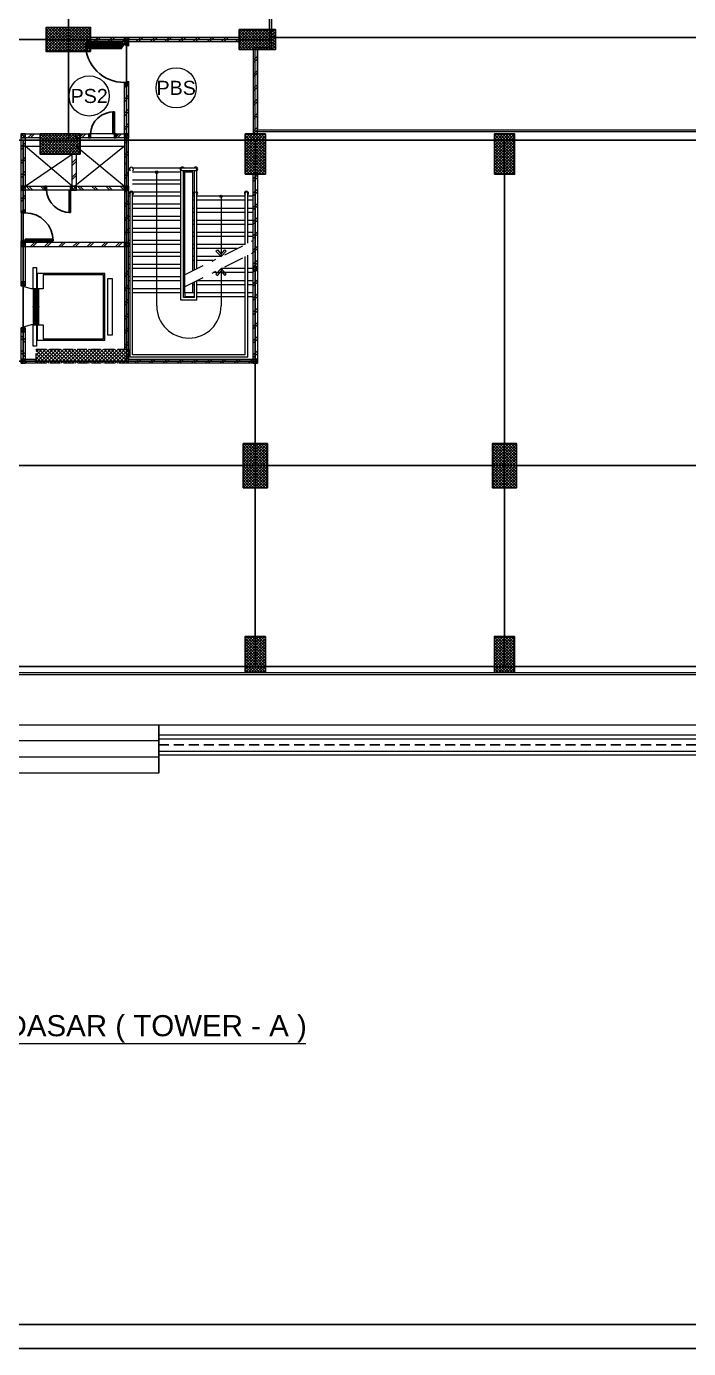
# Model space of a CAD drawing. Header units: millimetres. Extents: x -108 to 357, y -17 to 192.
# Drawn here: x 30.5 to 46.98, y -16.96 to 15.92 of the extents above; entities that cross this region are included whole.
import ezdxf
from ezdxf.enums import TextEntityAlignment as Align

# ---------------------------------------------------------------- set-up
doc = ezdxf.new("R2010")
doc.units = ezdxf.units.MM
for name, pattern in [('$0$HIDDEN', [0.375, 0.25, -0.125]), ('ACAD_ISO02W100', [15, 12, -3]), ('DASHDOT', [1, 0.5, -0.25, 0, -0.25])]:
    doc.linetypes.add(name, pattern=pattern)
doc.layers.get('defpoints').update_dxf_attribs({"color": 1})
for name, color, linetype in [('AR_BETON', 150, 'Continuous'), ('HID', 1, 'Continuous'), ('Kusen', 30, 'Continuous'), ('STL', 6, 'Continuous')]:
    doc.layers.add(name, color=color, linetype=linetype)
for name, color, linetype, lineweight in [('ars', 11, 'Continuous', 0), ('ars @ 1', 11, 'Continuous', 0), ('ARSIR', 31, 'Continuous', 5), ('KOL', 1, 'Continuous', 30), ('KOLOM', 4, 'Continuous', 9), ('KOP', 7, 'Continuous', 20), ('KOP GARIS', 1, 'Continuous', 30), ('lan', 7, 'Continuous', 15), ('LIFT', 15, 'Continuous', 15), ('NOT', 7, 'Continuous', 20), ('SANITAIR', 15, 'Continuous', 9), ('Stair', 7, 'Continuous', 15), ('tem', 5, 'Continuous', 20), ('u', 6, 'Continuous', 20)]:
    doc.layers.add(name, color=color, linetype=linetype, lineweight=lineweight)
doc.layers.add('as', color=1, linetype='Continuous', plot=False)
doc.layers.add('POLYLINE TPAK', color=4, linetype='Continuous', lineweight=20, plot=False)
doc.styles.add('BOLD', font='arial.ttf')
doc.styles.add('S', font='simplex', dxfattribs={"width": 0.75})
doc.styles.get("Standard").update_dxf_attribs({"font": 'arial.ttf'})
pattern_1 = [(45, (0, -5), (-0.03535534, 0.03535534), []), (135, (0, -5), (-0.03535534, -0.03535534), [])]
pattern_2 = [(45, (-37.6125, 3.035), (-0.1767767, 0.1767767), []), (45, (-37.55, 3.035), (-0.1767767, 0.1767767), [])]
pattern_3 = [(225, (1.1, 1e-06), (-0.014142, 0.014142), []), (135, (1.1, 1e-06), (0.014142, 0.014142), [])]
pattern_4 = [(315, (-2e-13, 1e-06), (0.014142, 0.014142), []), (45, (-2e-13, 1e-06), (-0.014142, 0.014142), [])]

# ---------------------------------------------------------------- blocks, each defined once
blk = doc.blocks.new('Ndtpd')
blk.add_line((0.747, 0), (-0.747, 0))
blk.add_circle((0, 0), 0.747)
at = {"flags": 4}
for tag, height, p in [('NO', 0.5, (0, 0.148)), ('NOLBR', 0.3, (0, -0.398))]:
    blk.add_attdef(tag, text='', height=height, dxfattribs=at).set_placement(p, align=Align.CENTER)
for tag, p, height in [('NDTPD', (1.516, 0.148), 0.5), ('SKALA', (1.523, -0.398), 0.3)]:
    blk.add_attdef(tag, p, '', height=height, dxfattribs=at)
blk = doc.blocks.new('NAV')
blk.add_circle((0, -0.4), 0.4)
at = {"style": 'S', "width": 0.75, "flags": 4}
blk.add_attdef('AV', text='', height=0.3, dxfattribs=at).set_placement((0, -0.4), align=Align.MIDDLE)
blk = doc.blocks.new('k1')
at = {"layer": 'ars'}
h = blk.add_hatch(dxfattribs=at)
h.set_pattern_fill('_USER', color=256, scale=0.05, angle=45, double=1, pattern_type=0)
h.set_pattern_definition(pattern_1)
h.paths.add_polyline_path([(-0.3, -0.55), (0.3, -0.55), (0.3, 0.55), (-0.3, 0.55)])
at = {"layer": 'KOL'}
blk.add_lwpolyline([(-0.3, -0.55), (0.3, -0.55), (0.3, 0.55), (-0.3, 0.55)], close=True, dxfattribs=at)
blk = doc.blocks.new('k3')
at = {"layer": 'ars'}
h = blk.add_hatch(dxfattribs=at)
h.set_pattern_fill('_USER', color=256, scale=0.05, angle=45, double=1, pattern_type=0)
h.set_pattern_definition([(45, (0, -5.05), (-0.03535534, 0.03535534), []), (135, (0, -5.05), (-0.03535534, -0.03535534), [])])
h.paths.add_polyline_path([(-0.25, -0.45), (0.25, -0.45), (0.25, 0.45), (-0.25, 0.45)])
at = {"layer": 'KOL'}
blk.add_lwpolyline([(-0.25, -0.45), (0.25, -0.45), (0.25, 0.45), (-0.25, 0.45)], close=True, dxfattribs=at)
blk = doc.blocks.new('k2')
at = {"layer": 'ars'}
h = blk.add_hatch(dxfattribs=at)
h.set_pattern_fill('_USER', color=256, scale=0.05, angle=45, double=1, pattern_type=0)
h.set_pattern_definition(pattern_1)
h.paths.add_polyline_path([(-0.25, -0.5), (0.25, -0.5), (0.25, 0.5), (-0.25, 0.5)])
at = {"layer": 'KOL'}
blk.add_lwpolyline([(-0.25, -0.5), (0.25, -0.5), (0.25, 0.5), (-0.25, 0.5)], close=True, dxfattribs=at)
blk = doc.blocks.new('K 10.10')
at = {"layer": 'ars'}
h = blk.add_hatch(dxfattribs=at)
h.set_pattern_fill('_USER', color=256, scale=0.05, angle=45, double=1, pattern_type=0)
h.set_pattern_definition([(45, (0, 0), (-0.035355339, 0.035355339), []), (135, (0, 0), (-0.035355339, -0.035355339), [])])
h.paths.add_polyline_path([(1560.538, 1380.407), (1560.638, 1380.407), (1560.638, 1380.507), (1560.538, 1380.507)])
at = {"layer": 'KOL'}
blk.add_lwpolyline([(1560.538, 1380.407), (1560.638, 1380.407), (1560.638, 1380.507), (1560.538, 1380.507)], close=True, dxfattribs=at)
blk = doc.blocks.new('LIFT PENUMPANG')
at = {"layer": 'LIFT'}
for points in [[(-0.835, 1.765), (-0.835, 0.085), (0.825, 0.085), (0.825, 1.765)], [(-0.805, 1.735), (-0.805, 0.235), (-0.455, 0.235), (-0.455, 0.085), (0.445, 0.085), (0.445, 0.235), (0.795, 0.235), (0.795, 1.735)], [(-0.705, 1.955), (-0.705, 1.83), (0.695, 1.83), (0.695, 1.955)], [(-0.455, 0.085), (0.445, 0.085), (0.445, 0.125), (-0.455, 0.125)], [(-0.455, 0.105), (0.445, 0.105), (0.445, 0.125), (-0.455, 0.125)], [(-0.455, 0.025), (0.445, 0.025), (0.445, 0.065), (-0.455, 0.065)], [(-0.455, 0.045), (0.445, 0.045), (0.445, 0.065), (-0.455, 0.065)], [(-0.455, -0.02), (0.445, -0.02), (0.445, 0.02), (-0.455, 0.02)], [(-0.455, 0), (0.445, 0), (0.445, 0.02), (-0.455, 0.02)], [(-0.01, 0.125), (0, 0.125), (0, 0.085), (-0.01, 0.085)], [(-0.01, 0.065), (0, 0.065), (0, 0.025), (-0.01, 0.025)], [(-0.01, 0.02), (0, 0.02), (0, -0.02), (-0.01, -0.02)]]:
    blk.add_lwpolyline(points, close=True, dxfattribs=at)
for points in [[(-0.455, -0.02), (-0.98, -0.02), (-0.98, 0.065), (0.97, 0.065), (0.97, -0.02), (0.445, -0.02)], [(-0.455, -0.02), (-0.455, -0.065), (-0.53, -0.32)], [(0.445, -0.02), (0.445, -0.065), (0.52, -0.32)]]:
    blk.add_lwpolyline(points, dxfattribs=at)
at = {"layer": 'KOLOM', "extrusion": (0, 0, -1), "zscale": -1, "rotation": 270}
blk.add_blockref('K 10.10', (-1379.877, 1560.318), dxfattribs=at)
at = {"layer": 'KOLOM', "extrusion": (0, 0, -1), "xscale": -1, "zscale": -1, "rotation": 90}
blk.add_blockref('K 10.10', (1379.887, 1560.318), dxfattribs=at)
blk = doc.blocks.new('P.60')
at = {"layer": 'Kusen'}
for points in [[(1472.835, 997.535), (1472.875, 997.535), (1472.875, 997.435), (1472.835, 997.435)], [(1472.875, 996.885), (1472.915, 996.885), (1472.915, 997.435), (1472.875, 997.435)], [(1473.475, 997.535), (1473.515, 997.535), (1473.515, 997.435), (1473.475, 997.435)]]:
    blk.add_lwpolyline(points, close=True, dxfattribs=at)
blk.add_arc((1472.895, 997.466), 0.581, 268.0266, 356.9943, dxfattribs=at)
blk = doc.blocks.new('LIFT TENGAH')
at = {"layer": 'ars'}
h = blk.add_hatch(dxfattribs=at)
h.set_pattern_fill('TEMBOK', color=256, scale=0.25)
h.set_pattern_definition([(45, (25.7678, -10.47464), (-0.1767767, 0.1767767), []), (45, (25.8303, -10.47464), (-0.1767767, 0.1767767), [])])
h.paths.add_polyline_path([(-0.115, 5.07), (-0.015, 5.07), (-0.015, 5.6), (-0.115, 5.6)])
h = blk.add_hatch(dxfattribs=at)
h.set_pattern_fill('TEMBOK', color=256, scale=0.25)
h.set_pattern_definition([(45, (29.5928, -10.47464), (-0.1767767, 0.1767767), []), (45, (29.6553, -10.47464), (-0.1767767, 0.1767767), [])])
h.paths.add_polyline_path([(3.71, 4.4), (3.81, 4.4), (3.81, 5.6), (3.71, 5.6)])
h = blk.add_hatch(dxfattribs=at)
h.set_pattern_fill('TEMBOK', color=256, scale=0.25)
h.set_pattern_definition([(45, (1.7978, -8.52464), (-0.1767767, 0.1767767), []), (45, (1.8603, -8.52464), (-0.1767767, 0.1767767), [])])
h.paths.add_polyline_path([(4.185, 5.6), (3.81, 5.6), (3.81, 5.7), (4.185, 5.7)])
h = blk.add_hatch(dxfattribs=at)
h.set_pattern_fill('TEMBOK', color=256, scale=0.25)
h.set_pattern_definition([(45, (3.0728, -8.52464), (-0.1767767, 0.1767767), []), (45, (3.1353, -8.52464), (-0.1767767, 0.1767767), [])])
h.paths.add_polyline_path([(5.395, 5.6), (5.085, 5.6), (5.085, 5.7), (5.395, 5.7)])
h = blk.add_hatch(dxfattribs=at)
h.set_pattern_fill('TEMBOK', color=256, scale=0.25)
h.set_pattern_definition([(45, (3.9628, -8.52464), (-0.1767767, 0.1767767), []), (45, (4.0253, -8.52464), (-0.1767767, 0.1767767), [])])
h.paths.add_polyline_path([(6.285, 5.6), (6.075, 5.6), (6.075, 5.7), (6.285, 5.7)])
h = blk.add_hatch(dxfattribs=at)
h.set_pattern_fill('TEMBOK', color=256, scale=0.25)
h.set_pattern_definition([(45, (-33.865, -7.775), (-0.1767767, 0.1767767), []), (45, (-33.8025, -7.775), (-0.1767767, 0.1767767), [])])
h.paths.add_polyline_path([(6.285, 5.6), (6.385, 5.6), (6.385, 5.1), (6.285, 5.1)])
h = blk.add_hatch(dxfattribs=at)
h.set_pattern_fill('TEMBOK', color=256, scale=0.25)
h.set_pattern_definition([(45, (30.8678, -10.87464), (-0.1767767, 0.1767767), []), (45, (30.9303, -10.87464), (-0.1767767, 0.1767767), [])])
h.paths.add_polyline_path([(4.985, 4.4), (5.085, 4.4), (5.085, 5.2), (4.985, 5.2)])
h = blk.add_hatch(dxfattribs=at)
h.set_pattern_fill('TEMBOK', color=256, scale=0.25)
h.set_pattern_definition([(45, (-0.87266, -7.475), (-0.1767767, 0.1767767), []), (45, (-0.81016, -7.475), (-0.1767767, 0.1767767), [])])
h.paths.add_polyline_path([(6.385, 3.2), (6.385, 5), (6.285, 5), (6.285, 3.2)])
h = blk.add_hatch(dxfattribs=at)
h.set_pattern_fill('TEMBOK', color=256, scale=0.25)
h.set_pattern_definition([(45, (29.5928, -11.77464), (-0.1767767, 0.1767767), []), (45, (29.6553, -11.77464), (-0.1767767, 0.1767767), [])])
h.paths.add_polyline_path([(3.71, 3.78), (3.81, 3.78), (3.81, 4.3), (3.71, 4.3)])
h = blk.add_hatch(dxfattribs=at)
h.set_pattern_fill('TEMBOK', color=256, scale=0.25)
h.set_pattern_definition([(315, (-4.09, 47.955), (-0.1767767, -0.1767767), []), (315, (-4.0275, 47.955), (-0.1767767, -0.1767767), [])])
h.paths.add_polyline_path([(3.81, 4.4), (3.81, 4.3), (4.305, 4.3), (4.305, 4.4)])
h = blk.add_hatch(dxfattribs=at)
h.set_pattern_fill('TEMBOK', color=256, scale=0.25)
h.set_pattern_definition([(315, (-2.11, 47.955), (-0.1767767, -0.1767767), []), (315, (-2.0475, 47.955), (-0.1767767, -0.1767767), [])])
h.paths.add_polyline_path([(6.285, 4.3), (5.085, 4.3), (5.085, 4.4), (6.285, 4.4)])
h = blk.add_hatch(dxfattribs=at)
h.set_pattern_fill('TEMBOK', color=256, scale=0.25)
h.set_pattern_definition([(45, (25.7678, -13.14964), (-0.1767767, 0.1767767), []), (45, (25.8303, -13.14964), (-0.1767767, 0.1767767), [])])
h.paths.add_polyline_path([(-0.115, 1.875), (-0.015, 1.875), (-0.015, 3.82), (-0.115, 3.82)])
h = blk.add_hatch(dxfattribs=at)
h.set_pattern_fill('TEMBOK', color=256, scale=0.25)
h.set_pattern_definition([(45, (25.7678, -14.92464), (-0.1767767, 0.1767767), []), (45, (25.8303, -14.92464), (-0.1767767, 0.1767767), [])])
h.paths.add_polyline_path([(-0.115, 0.35), (-0.015, 0.35), (-0.015, 0.625), (-0.115, 0.625)])
at = {"layer": 'ars @ 1'}
h = blk.add_hatch(dxfattribs=at)
h.set_pattern_fill('TEMBOK', color=256, scale=0.25)
h.set_pattern_definition([(45, (1555.54661, -439.5552), (-0.176776695, 0.176776695), []), (45, (1555.60911, -439.5552), (-0.176776695, 0.176776695), [])])
h.paths.add_polyline_path([(3.81, 3), (3.81, 2.9), (6.285, 2.9), (6.285, 3)])
h = blk.add_hatch(dxfattribs=at)
h.set_pattern_fill('TEMBOK', color=256, scale=0.25)
h.set_pattern_definition([(45, (1555.45412, -401.6752), (-0.176776695, 0.176776695), []), (45, (1555.51662, -401.6752), (-0.176776695, 0.176776695), [])])
h.paths.add_polyline_path([(6.285, 0.1), (6.385, 0.1), (6.385, 2.4), (6.285, 2.4)])
h = blk.add_hatch(dxfattribs=at)
h.set_pattern_fill('TEMBOK', color=256, scale=0.25)
h.set_pattern_definition([(315, (1555.01661, 442.5552), (-0.176776695, -0.176776695), []), (315, (1555.07911, 442.5552), (-0.176776695, -0.176776695), [])])
h.paths.add_polyline_path([(3.81, 0.1), (3.71, 0.1), (3.71, 0.775), (3.81, 0.775)])
h = blk.add_hatch(dxfattribs=at)
h.set_pattern_fill('TEMBOK', color=256, scale=0.25)
h.set_pattern_definition([(315, (1555.54661, 442.5552), (-0.176776695, -0.176776695), []), (315, (1555.60911, 442.5552), (-0.176776695, -0.176776695), [])])
h.paths.add_polyline_path([(4.088, 0), (4.088, 0.1), (3.81, 0.1), (3.81, 0)])
at = {"layer": 'KOLOM'}
h = blk.add_hatch(dxfattribs=at)
h.set_pattern_fill('ANSI37', color=256, scale=0.02, style=0)
h.set_pattern_definition([(45, (244.1281, -148.2583), (-0.04490128, 0.04490128), []), (135, (244.1281, -148.2583), (-0.04490128, -0.04490128), [])])
h.paths.add_polyline_path([(0, 5.35), (0, 5.7), (-2.91, 5.7), (-2.91, 5.35)])
h = blk.add_hatch(dxfattribs=at)
h.set_pattern_fill('ANSI37', color=256, scale=0.02, style=0)
h.set_pattern_definition([(45, (244.1281, -153.6083), (-0.04490128, 0.04490128), []), (135, (244.1281, -153.6083), (-0.04490128, -0.04490128), [])])
h.paths.add_polyline_path([(0, 0), (0, 0.35), (-2.91, 0.35), (-2.91, 0)])
h = blk.add_hatch(dxfattribs=at)
h.set_pattern_fill('ANSI37', color=256, scale=0.02, style=0)
h.set_pattern_definition([(45, (250.513103, -153.6083), (-0.04490128, 0.04490128), []), (135, (250.513103, -153.6083), (-0.04490128, -0.04490128), [])])
h.paths.add_polyline_path([(4.088, 0.35), (4.088, 0), (6.385, 0), (6.385, 0.35)])
for p, q in [((5.995, 5.7), (5.435, 5.7)), ((6.035, 5.6), (5.435, 5.6)), ((4.985, 4.4), (3.81, 5.4)), ((3.81, 4.4), (4.985, 5.2))]:
    blk.add_line(p, q)
for points in [[(3.81, 5.4), (4.185, 5.4)], [(6.285, 5.4), (5.047, 4.4)], [(5.085, 5.4), (6.285, 5.4)], [(5.085, 5.4), (6.285, 4.4)]]:
    blk.add_lwpolyline(points)
at = {"layer": 'AR_BETON'}
for p, q in [((-2.675, 5.35), (-2.675, 0.35)), ((-2.475, 5.35), (-2.475, 0.35))]:
    blk.add_line(p, q, dxfattribs=at)
for points in [[(-0.365, 2.991), (-0.365, 3.297), (-0.165, 3.297), (-0.165, 2.997), (-0.115, 2.997), (-0.115, 3.347), (-0.265, 3.397), (-0.265, 3.447), (-0.355, 3.447), (-0.355, 3.397), (-0.415, 3.397), (-0.415, 2.991), (-0.365, 2.991)], [(-0.365, 3.297), (-0.365, 2.945)], [(-0.365, 2.704), (-0.365, 2.397), (-0.165, 2.397), (-0.165, 2.697), (-0.115, 2.697), (-0.115, 2.347), (-0.265, 2.297), (-0.265, 2.247), (-0.355, 2.247), (-0.355, 2.297), (-0.415, 2.297), (-0.415, 2.704), (-0.365, 2.704)], [(-0.365, 2.397), (-0.365, 2.75)]]:
    blk.add_lwpolyline(points, dxfattribs=at)
blk.add_lwpolyline([(-2.475, 2.75), (-0.115, 2.75), (-0.115, 2.945), (-2.475, 2.945)], close=True, dxfattribs=at)
at = {"layer": 'ars'}
for p, q in [((6.412, 4.25), (6.385, 4.25)), ((6.412, 4.25), (6.385, 4.25)), ((6.425, 3.95), (6.385, 3.95)), ((6.425, 0.144), (6.425, 4.225)), ((6.488, 0.206), (6.488, 4.225)), ((6.425, 3.65), (6.385, 3.65)), ((6.425, 3.35), (6.385, 3.35)), ((6.425, 3.05), (6.385, 3.05)), ((6.425, 2.75), (6.385, 2.75)), ((6.425, 2.45), (6.385, 2.45)), ((6.425, 2.15), (6.385, 2.15)), ((6.425, 1.85), (6.385, 1.85))]:
    blk.add_line(p, q, dxfattribs=at)
for radius, start, end in [(0.0512, 307.5719, 232.4281), (0.0312, 0, 180)]:
    blk.add_arc((6.456, 4.225), radius, start, end, dxfattribs=at)
at = {"layer": 'as'}
for p, q in [((-0.065, 0.05), (-0.065, 5.55)), ((3.76, 0.05), (3.76, 5.55))]:
    blk.add_line(p, q, dxfattribs=at)
at = {"layer": 'defpoints', "color": 2, "linetype": 'ACAD_ISO02W100', "ltscale": 0.02}
blk.add_lwpolyline([(-3.035, 4.8), (-2.685, 4.8), (-2.685, 0), (-3.035, 0)], close=True, dxfattribs=at)
at = {"layer": 'KOLOM', "linetype": 'ACAD_ISO02W100', "ltscale": 0.02}
for points in [[(-2.91, 5.7), (0, 5.7), (0, 5.35), (-2.91, 5.35)], [(-2.91, 0.35), (0, 0.35), (0, 0), (-2.91, 0)], [(4.088, 0.35), (6.385, 0.35), (6.385, 0), (4.088, 0)]]:
    blk.add_lwpolyline(points, close=True, dxfattribs=at)
at = {"layer": 'Kusen'}
for points in [[(3.71, 3.78), (3.71, 3.74), (3.81, 3.74), (3.81, 3.78)], [(3.71, 3.04), (3.71, 3), (3.81, 3), (3.81, 3.04)], [(3.81, 3.08), (3.81, 3.04), (4.51, 3.04), (4.51, 3.08)]]:
    blk.add_lwpolyline(points, close=True, dxfattribs=at)
blk.add_arc((3.81, 3.04), 0.7, 0, 90, dxfattribs=at)
at = {"layer": 'lan'}
for p, q in [((6.425, 4.15), (6.385, 4.15)), ((3.71, 3.74), (3.71, 3.04)), ((6.425, 3.85), (6.385, 3.85)), ((6.425, 3.55), (6.385, 3.55)), ((6.425, 3.25), (6.385, 3.25)), ((6.425, 2.95), (6.385, 2.95)), ((6.425, 2.65), (6.385, 2.65)), ((6.425, 2.35), (6.385, 2.35)), ((6.425, 2.05), (6.385, 2.05)), ((6.425, 1.75), (6.385, 1.75))]:
    blk.add_line(p, q, dxfattribs=at)
at = {"layer": 'tem'}
for points in [[(3.81, 4.4), (3.71, 4.4), (3.71, 5.6), (3.81, 5.6)], [(4.185, 5.6), (3.81, 5.6), (3.81, 5.7), (4.185, 5.7)], [(5.395, 5.6), (5.085, 5.6), (5.085, 5.7), (5.395, 5.7)], [(6.285, 5.6), (6.075, 5.6), (6.075, 5.7), (6.285, 5.7)], [(6.385, 4.4), (6.385, 5.6), (6.285, 5.6), (6.285, 4.4)], [(-0.015, 5.07), (-0.115, 5.07), (-0.115, 5.35), (-0.015, 5.35)], [(5.085, 4.4), (4.985, 4.4), (4.985, 5.2), (5.085, 5.2)], [(3.81, 3.78), (3.71, 3.78), (3.71, 4.3), (3.81, 4.3)], [(4.305, 4.3), (3.81, 4.3), (3.81, 4.4), (4.305, 4.4)], [(4.345, 4.4), (4.945, 4.4), (4.945, 4.3), (4.345, 4.3)], [(6.285, 4.3), (5.085, 4.3), (5.085, 4.4), (6.285, 4.4)], [(6.385, 3), (6.385, 4.3), (6.285, 4.3), (6.285, 3)], [(-0.015, 1.875), (-0.115, 1.875), (-0.115, 3.82), (-0.015, 3.82)], [(3.81, 3), (3.81, 2.9), (6.285, 2.9), (6.285, 3)], [(3.81, 2.025), (3.71, 2.025), (3.71, 2.9), (3.81, 2.9)], [(6.285, 0.35), (6.385, 0.35), (6.385, 2.9), (6.285, 2.9)], [(-0.015, 0.35), (-0.115, 0.35), (-0.115, 0.7), (-0.015, 0.7)], [(3.81, 0.1), (3.71, 0.1), (3.71, 0.775), (3.81, 0.775)], [(3.81, 0), (3.81, 0.1), (4.088, 0.1), (4.088, 0)]]:
    blk.add_lwpolyline(points, close=True, dxfattribs=at)
for p, rotation in [((-0.335, 4.45), 90), ((4.03, 1.395), 270)]:
    blk.add_blockref('LIFT PENUMPANG', p, dxfattribs=dict(rotation=rotation))
at = {"xscale": -1, "rotation": 90}
blk.add_blockref('LIFT PENUMPANG', (-0.335, 1.32), dxfattribs=at)
at = {"layer": 'KOLOM', "extrusion": (0, 0, -1), "xscale": -1, "zscale": -1, "rotation": 180}
for p in [(-1564.348, 1386.107), (-1566.923, 1386.107), (-1564.348, 1384.807), (-1565.623, 1384.807), (-1566.923, 1384.807), (-1564.348, 1383.407), (-1566.923, 1383.407), (-1564.348, 1380.507)]:
    blk.add_blockref('K 10.10', p, dxfattribs=at)
at = {"layer": 'Kusen', "rotation": 180}
blk.add_blockref('P.60', (1478.91, 1003.135), dxfattribs=at)
at = {"layer": 'Kusen', "xscale": -1}
blk.add_blockref('P.60', (1477.82, -993.135), dxfattribs=at)
blk = doc.blocks.new('D-P90')
at = {"layer": 'ars'}
h = blk.add_hatch(dxfattribs=at)
h.set_pattern_fill('ANSI37', color=256, scale=0.005, angle=-90, style=0)
h.set_pattern_definition([(45, (-1350.94906, -1248.591899), (0.01122532015, -0.01122532015), []), (315, (-1350.94906, -1248.591899), (-0.01122532015, -0.01122532015), [])])
h.paths.add_polyline_path([(0.009, -0.183, -0.414214), (0.01, -0.184), (0.01, -1.116, -0.414214), (0.009, -1.117), (-0.034, -1.117, 0.414214), (-0.037, -1.12), (-0.037, -1.142, -1), (-0.038, -1.142), (-0.038, -0.158, -1), (-0.037, -0.158), (-0.037, -0.181, 0.414214), (-0.034, -0.183)])
at = {"layer": 'as'}
for p, q in [((-0.04, -0.158), (-0.046, -0.158)), ((-0.042, -0.161), (-0.042, -0.155))]:
    blk.add_line(p, q, dxfattribs=at)
at = {"layer": 'HID'}
for p, q in [((-0.044, -0.125), (-0.092, -0.077)), ((-0.042, -0.123), (-0.091, -0.075)), ((-0.066, -0.147), (-0.023, -0.104)), ((-0.063, -0.147), (-0.023, -0.107)), ((0.966, -0.147), (0.923, -0.104)), ((0.963, -0.147), (0.923, -0.107)), ((0.942, -0.123), (0.991, -0.075)), ((0.944, -0.125), (0.992, -0.077))]:
    blk.add_line(p, q, dxfattribs=at)
for points in [[(-0.044, -0.125), (-0.044, -0.125), (-0.042, -0.123), (-0.042, -0.123)], [(0.944, -0.125), (0.944, -0.125), (0.942, -0.123), (0.942, -0.123)]]:
    blk.add_lwpolyline(points, dxfattribs=at)
at = {"layer": 'KOL'}
blk.add_line((0.97, -0.13), (0.97, -0.15), dxfattribs=at)
at = {"layer": 'Kusen', "ltscale": 2}
for p, q in [((-0.099, -0.221), (-0.099, -1.06)), ((-0.079, -0.241), (-0.079, -1.06)), ((-0.074, -0.211), (-0.04, -0.211)), ((-0.074, -0.221), (-0.074, -0.211)), ((-0.074, -0.251), (-0.074, -0.241)), ((-0.074, -0.251), (-0.04, -0.251)), ((-0.061, -0.251), (-0.061, -0.211)), ((-0.04, -0.251), (-0.04, -0.211)), ((0.046, -0.211), (0.012, -0.211)), ((0.012, -0.251), (0.012, -0.211)), ((0.046, -0.251), (0.012, -0.251)), ((0.033, -0.251), (0.033, -0.211)), ((0.046, -0.221), (0.046, -0.211)), ((0.046, -0.251), (0.046, -0.241)), ((0.053, -0.241), (0.053, -1.06)), ((0.073, -0.221), (0.073, -1.06)), ((-0.074, -1.05), (-0.04, -1.05)), ((-0.074, -1.05), (-0.074, -1.06)), ((-0.074, -1.08), (-0.074, -1.09)), ((-0.074, -1.09), (-0.04, -1.09)), ((-0.061, -1.05), (-0.061, -1.09)), ((-0.04, -1.05), (-0.04, -1.09)), ((0.046, -1.05), (0.012, -1.05)), ((0.012, -1.05), (0.012, -1.09)), ((0.046, -1.09), (0.012, -1.09)), ((0.033, -1.05), (0.033, -1.09)), ((0.046, -1.05), (0.046, -1.06)), ((0.046, -1.08), (0.046, -1.09))]:
    blk.add_line(p, q, dxfattribs=at)
at = {"layer": 'Kusen'}
for p, q in [((-0.042, -0.155), (-0.038, -0.156)), ((-0.042, -0.157), (-0.038, -0.158))]:
    blk.add_line(p, q, dxfattribs=at)
at = {"layer": 'Kusen', "ltscale": 2}
for points in [[(-0.099, -0.241), (-0.061, -0.241), (-0.061, -0.221), (-0.099, -0.221), (-0.099, -0.241)], [(0.073, -0.241), (0.033, -0.241), (0.033, -0.221), (0.073, -0.221), (0.073, -0.241)], [(-0.101, -1.06), (-0.061, -1.06), (-0.061, -1.08), (-0.101, -1.08), (-0.101, -1.06)], [(0.073, -1.06), (0.033, -1.06), (0.033, -1.08), (0.073, -1.08), (0.073, -1.06)]]:
    blk.add_lwpolyline(points, dxfattribs=at)
at = {"layer": 'Kusen'}
blk.add_circle((-0.042, -0.158), 0.001, dxfattribs=at)
for radius, start, end in [(0.0025, 75.7804, 11.3851), (0.961, 270, 0.4597)]:
    blk.add_arc((-0.042, -0.158), radius, start, end, dxfattribs=at)
at = {"layer": 'STL'}
for p, q in [((-0.038, -0.158), (-0.038, -1.142)), ((-0.037, -0.181), (-0.037, -0.158)), ((-0.034, -0.183), (0.009, -0.183)), ((0.01, -0.184), (0.01, -1.116)), ((-0.037, -1.12), (-0.037, -1.142)), ((-0.034, -1.117), (0.009, -1.117))]:
    blk.add_line(p, q, dxfattribs=at)
for points in [[(0, -0.1), (0, -0.103), (-0.019, -0.103, 0.414214), (-0.02, -0.105), (-0.02, -0.148, -0.414214), (-0.022, -0.15), (-0.068, -0.15, -0.414214), (-0.07, -0.148), (-0.07, -0.13), (-0.067, -0.13), (-0.067, -0.146, 0.414214), (-0.065, -0.147), (-0.024, -0.147, 0.414214), (-0.023, -0.146), (-0.023, -0.102, -0.414214), (-0.021, -0.1)], [(0.9, -0.1), (0.9, -0.103), (0.919, -0.103, -0.414214), (0.92, -0.105), (0.92, -0.148, 0.414214), (0.922, -0.15), (0.968, -0.15, 0.414214), (0.97, -0.148), (0.97, -0.13), (0.967, -0.13), (0.967, -0.146, -0.414214), (0.966, -0.147), (0.925, -0.147, -0.414214), (0.923, -0.146), (0.923, -0.102, 0.414214), (0.921, -0.1)]]:
    blk.add_lwpolyline(points, format="xyb", close=True, dxfattribs=at)
blk.add_lwpolyline([(0.009, -0.182), (-0.034, -0.182, -0.414214), (-0.035, -0.181), (-0.035, -0.158, 1), (-0.04, -0.158), (-0.04, -1.142, 1), (-0.035, -1.142), (-0.035, -1.12, -0.414214), (-0.034, -1.119), (0.009, -1.119, 0.414214), (0.012, -1.116), (0.012, -0.184)], format="xyb", dxfattribs=at)
for centre, radius, start, end in [((-0.038, -0.158), 0.00075, 0, 180), ((-0.034, -0.181), 0.0025, 180, 270), ((0.009, -0.184), 0.0025, 360, 90), ((0.009, -0.184), 0.001, 360, 90), ((-0.038, -1.142), 0.00075, 180, 0), ((-0.034, -1.12), 0.0025, 90, 180), ((0.009, -1.116), 0.001, 270, 0)]:
    blk.add_arc(centre, radius, start, end, dxfattribs=at)
blk = doc.blocks.new('PINTU DARURAT')
at = {"layer": 'ARSIR'}
h = blk.add_hatch(dxfattribs=at)
h.set_pattern_fill('_USER', color=256, scale=0.02, angle=315, style=0, double=1, pattern_type=0)
h.set_pattern_definition(pattern_4)
edge = h.paths.add_edge_path()
edge.add_line((0, 0), (0.1, 0))
edge.add_line((0.1, 0), (0.1, 0.05))
edge.add_line((0.1, 0.05), (0.077, 0.05))
edge.add_line((0.077, 0.05), (0.077, 0.096))
edge.add_arc((0.076, 0.096), 0.0015, 360, 450)
edge.add_line((0.075, 0.097), (0.035, 0.097))
edge.add_arc((0.035, 0.096), 0.0015, 90, 180)
edge.add_line((0.033, 0.096), (0.033, 0.08))
edge.add_line((0.033, 0.08), (0.03, 0.08))
edge.add_line((0.03, 0.08), (0.03, 0.1))
edge.add_line((0.03, 0.1), (0, 0.1))
edge.add_line((0, 0.1), (0, 0))
h = blk.add_hatch(dxfattribs=at)
h.set_pattern_fill('_USER', color=256, scale=0.02, angle=315, style=0, double=1, pattern_type=0)
h.set_pattern_definition(pattern_4)
edge = h.paths.add_edge_path()
edge.add_line((0, 0), (0.1, 0))
edge.add_line((0.1, 0), (0.1, 0.05))
edge.add_line((0.1, 0.05), (0.077, 0.05))
edge.add_line((0.077, 0.05), (0.077, 0.096))
edge.add_arc((0.076, 0.096), 0.0015, 360, 450)
edge.add_line((0.075, 0.097), (0.035, 0.097))
edge.add_arc((0.035, 0.096), 0.0015, 90, 180)
edge.add_line((0.033, 0.096), (0.033, 0.08))
edge.add_line((0.033, 0.08), (0.03, 0.08))
edge.add_line((0.03, 0.08), (0.03, 0.1))
edge.add_line((0.03, 0.1), (0, 0.1))
edge.add_line((0, 0.1), (0, 0))
h = blk.add_hatch(dxfattribs=at)
h.set_pattern_fill('_USER', color=256, scale=0.02, angle=315, style=0, double=1, pattern_type=0)
h.set_pattern_definition(pattern_3)
edge = h.paths.add_edge_path()
edge.add_line((1.1, 0), (1, 0))
edge.add_line((1, 0), (1, 0.05))
edge.add_line((1, 0.05), (1.023, 0.05))
edge.add_line((1.023, 0.05), (1.023, 0.096))
edge.add_arc((1.024, 0.096), 0.0015, -630, -540, ccw=False)
edge.add_line((1.024, 0.097), (1.065, 0.097))
edge.add_arc((1.065, 0.096), 0.0015, -360, -270, ccw=False)
edge.add_line((1.067, 0.096), (1.067, 0.08))
edge.add_line((1.067, 0.08), (1.07, 0.08))
edge.add_line((1.07, 0.08), (1.07, 0.1))
edge.add_line((1.07, 0.1), (1.1, 0.1))
edge.add_line((1.1, 0.1), (1.1, 0))
h = blk.add_hatch(dxfattribs=at)
h.set_pattern_fill('_USER', color=256, scale=0.02, angle=315, style=0, double=1, pattern_type=0)
h.set_pattern_definition(pattern_3)
edge = h.paths.add_edge_path()
edge.add_line((1.1, 0), (1, 0))
edge.add_line((1, 0), (1, 0.05))
edge.add_line((1, 0.05), (1.023, 0.05))
edge.add_line((1.023, 0.05), (1.023, 0.096))
edge.add_arc((1.024, 0.096), 0.0015, -630, -540, ccw=False)
edge.add_line((1.024, 0.097), (1.065, 0.097))
edge.add_arc((1.065, 0.096), 0.0015, -360, -270, ccw=False)
edge.add_line((1.067, 0.096), (1.067, 0.08))
edge.add_line((1.067, 0.08), (1.07, 0.08))
edge.add_line((1.07, 0.08), (1.07, 0.1))
edge.add_line((1.07, 0.1), (1.1, 0.1))
edge.add_line((1.1, 0.1), (1.1, 0))
at = {"layer": 'KOL'}
blk.add_line((1.1, 0.1), (1.1, 0), dxfattribs=at)
blk.add_line((1.1, 0.1), (1.1, 0), dxfattribs=at)
blk.add_line((1.1, 0.1), (1.1, 0), dxfattribs=at)
blk.add_line((1.1, 0.1), (1.1, 0), dxfattribs=at)
for points in [[(0, 0), (0.1, 0), (0.1, 0.05), (0.077, 0.05), (0.077, 0.096, 0.414214), (0.075, 0.097), (0.035, 0.097, 0.414214), (0.033, 0.096), (0.033, 0.08), (0.03, 0.08), (0.03, 0.1), (0, 0.1)], [(0, 0), (0.1, 0), (0.1, 0.05), (0.077, 0.05), (0.077, 0.096, 0.414214), (0.075, 0.097), (0.035, 0.097, 0.414214), (0.033, 0.096), (0.033, 0.08), (0.03, 0.08), (0.03, 0.1), (0, 0.1)], [(1.1, 0), (1, 0), (1, 0.05), (1.023, 0.05), (1.023, 0.096, -0.414214), (1.024, 0.097), (1.065, 0.097, -0.414214), (1.067, 0.096), (1.067, 0.08), (1.07, 0.08), (1.07, 0.1), (1.1, 0.1)], [(1.1, 0), (1, 0), (1, 0.05), (1.023, 0.05), (1.023, 0.096, -0.414214), (1.024, 0.097), (1.065, 0.097, -0.414214), (1.067, 0.096), (1.067, 0.08), (1.07, 0.08), (1.07, 0.1), (1.1, 0.1)]]:
    blk.add_lwpolyline(points, format="xyb", close=True, dxfattribs=at)
at = {"layer": 'Kusen', "xscale": -1, "rotation": 180}
blk.add_blockref('D-P90', (0.1, -0.05), dxfattribs=at)
blk = doc.blocks.new('A-DAS')
at = {"layer": 'ars'}
h = blk.add_hatch(dxfattribs=at)
h.set_pattern_fill('TEMBOK', color=256, scale=0.25)
h.set_pattern_definition(pattern_2)
h.paths.add_polyline_path([(2.345, 18.3), (2.345, 18.2), (1.5, 18.2), (1.5, 18.3)])
h = blk.add_hatch(dxfattribs=at)
h.set_pattern_fill('TEMBOK', color=256, scale=0.25)
h.set_pattern_definition(pattern_2)
h.paths.add_polyline_path([(5.2, 18.3), (5.2, 18.2), (2.445, 18.2), (2.445, 18.3)])
h = blk.add_hatch(dxfattribs=at)
h.set_pattern_fill('TEMBOK', color=256, scale=0.25)
h.set_pattern_definition([(45, (-1.70016, -32.665), (-0.1767767, 0.1767767), []), (45, (-1.63766, -32.665), (-0.1767767, 0.1767767), [])])
h.paths.add_polyline_path([(5.55, 15.9), (5.65, 15.9), (5.65, 17.99), (5.55, 17.99)])
h = blk.add_hatch(dxfattribs=at)
h.set_pattern_fill('TEMBOK', color=256, scale=0.25)
h.set_pattern_definition([(45, (-37.805, -26.225), (-0.1767767, 0.1767767), []), (45, (-37.7425, -26.225), (-0.1767767, 0.1767767), [])])
h.paths.add_polyline_path([(2.345, 15.9), (2.445, 15.9), (2.445, 17.1), (2.345, 17.1)])
h = blk.add_hatch(dxfattribs=at)
h.set_pattern_fill('TEMBOK', color=256, scale=0.25)
h.set_pattern_definition([(45, (-68.8, 8.65), (-0.1767767, 0.1767767), []), (45, (-68.7375, 8.65), (-0.1767767, 0.1767767), [])])
h.paths.add_polyline_path([(5.55, 14.9), (5.65, 14.9), (5.65, 12.6), (5.55, 12.6)])
h = blk.add_hatch(dxfattribs=at)
h.set_pattern_fill('TEMBOK', color=256, scale=0.25)
h.set_pattern_definition([(45, (-68.8, 6.75), (-0.1767767, 0.1767767), []), (45, (-68.7375, 6.75), (-0.1767767, 0.1767767), [])])
h.paths.add_polyline_path([(5.55, 12.5), (5.65, 12.5), (5.65, 10.3), (5.55, 10.3)])
h = blk.add_hatch(dxfattribs=at)
h.set_pattern_fill('TEMBOK', color=256, scale=0.25)
h.set_pattern_definition([(45, (-37.8, 3.025), (-0.1767767, 0.1767767), []), (45, (-37.7375, 3.025), (-0.1767767, 0.1767767), [])])
h.paths.add_polyline_path([(5.55, 10.2), (2.445, 10.2), (2.445, 10.3), (5.55, 10.3)])
for p, q in [((3.195, 0), (3.195, 1.2)), ((3.195, 1.2), (3.195, 0))]:
    blk.add_line(p, q)
for p, q in [((3.734, 15.05), (2.561, 15.05)), ((3.748, 11.766), (3.748, 15.025)), ((3.779, 15.056), (4.116, 15.056)), ((3.779, 14.994), (4.116, 14.994)), ((3.81, 11.829), (3.81, 14.994)), ((4.085, 12.519), (4.085, 14.994)), ((4.147, 12.55), (4.147, 15.025)), ((3.748, 14.75), (2.548, 14.75)), ((3.85, 14.75), (3.81, 14.75)), ((3.748, 14.45), (2.548, 14.45)), ((3.748, 14.15), (2.548, 14.15)), ((3.85, 14.45), (3.81, 14.45)), ((3.85, 14.15), (3.81, 14.15)), ((4.085, 14.25), (4.045, 14.25)), ((5.347, 14.25), (4.147, 14.25)), ((5.347, 13.15), (5.347, 14.425)), ((5.41, 13.181), (5.41, 14.425)), ((5.55, 14.25), (5.41, 14.25)), ((3.748, 13.85), (2.548, 13.85)), ((3.85, 13.85), (3.81, 13.85)), ((4.085, 13.95), (4.045, 13.95)), ((5.347, 13.95), (4.147, 13.95)), ((5.55, 13.95), (5.41, 13.95)), ((3.748, 13.55), (2.548, 13.55)), ((3.85, 13.55), (3.81, 13.55)), ((4.085, 13.65), (4.045, 13.65)), ((5.347, 13.65), (4.147, 13.65)), ((5.55, 13.65), (5.41, 13.65)), ((3.748, 13.25), (2.548, 13.25)), ((3.85, 13.25), (3.81, 13.25)), ((4.085, 13.35), (4.045, 13.35)), ((5.347, 13.35), (4.147, 13.35)), ((5.55, 13.35), (5.41, 13.35)), ((3.748, 12.95), (2.548, 12.95)), ((3.85, 12.95), (3.81, 12.95)), ((4.085, 13.05), (4.045, 13.05)), ((5.147, 13.05), (4.147, 13.05)), ((5.347, 10.406), (5.347, 12.85)), ((5.41, 10.344), (5.41, 12.881)), ((3.748, 12.65), (2.548, 12.65)), ((3.85, 12.65), (3.81, 12.65)), ((4.085, 12.75), (4.045, 12.75)), ((4.547, 12.75), (4.147, 12.75)), ((3.748, 12.35), (2.548, 12.35)), ((3.85, 12.35), (3.81, 12.35)), ((4.085, 11.829), (4.085, 12.219)), ((4.147, 11.766), (4.147, 12.25)), ((5.347, 12.45), (4.547, 12.45)), ((5.55, 12.45), (5.41, 12.45)), ((3.748, 12.05), (2.548, 12.05)), ((3.85, 12.05), (3.81, 12.05)), ((3.85, 11.95), (3.85, 11.85)), ((4.085, 11.85), (3.85, 11.85)), ((4.085, 12.15), (4.045, 12.15)), ((5.347, 12.15), (4.147, 12.15)), ((5.347, 11.85), (4.147, 11.85)), ((5.55, 12.15), (5.41, 12.15)), ((5.55, 11.85), (5.41, 11.85)), ((4.147, 11.766), (3.748, 11.766)), ((4.085, 11.829), (3.81, 11.829)), ((5.41, 10.344), (2.485, 10.344)), ((5.347, 10.406), (2.548, 10.406))]:
    blk.add_line(p, q, dxfattribs=at)
for centre, radius, start, end in [((2.516, 15.025), 0.0512, 307.5719, 232.4281), ((3.779, 15.025), 0.0512, 37.5719, 232.4281), ((3.779, 15.025), 0.0312, 90, 270), ((3.779, 15.025), 0.0512, 307.5719, 322.4281), ((4.116, 15.025), 0.0512, 307.5719, 142.4281), ((4.116, 15.025), 0.0512, 217.5719, 232.4281), ((4.116, 15.025), 0.0312, 270, 90), ((5.379, 14.425), 0.0512, 307.5719, 232.4281), ((4.116, 14.425), 0.0512, 127.5719, 232.4281), ((4.116, 14.425), 0.0312, 0, 180), ((4.116, 14.425), 0.0512, 307.5719, 52.4281), ((5.379, 14.425), 0.0312, 0, 180)]:
    blk.add_arc(centre, radius, start, end, dxfattribs=at)
at = {"layer": 'as'}
for p, q in [((0.95, 15.75), (0.95, 45.55)), ((5.95, 18.25), (5.95, 43.05)), ((-7.15, 18.25), (5.95, 18.25)), ((2.395, 10.25), (2.395, 18.25)), ((5.95, 18.3), (36.6, 18.3)), ((-37.8, 15.75), (36.6, 15.75)), ((5.6, 2.65), (5.6, 15.75)), ((11.8, 2.65), (11.8, 15.75)), ((5.6, 10.25), (-6.8, 10.25)), ((-37.8, 7.65), (36.6, 7.65)), ((-37.8, 2.65), (36.6, 2.65))]:
    blk.add_line(p, q, dxfattribs=at)
at = {"layer": 'as', "linetype": '$0$HIDDEN'}
blk.add_line((3.195, 0.7), (36.15, 0.7), dxfattribs=at)
at = {"layer": 'lan'}
for p, q in [((3.748, 14.95), (2.548, 14.95)), ((3.148, 11.623), (3.148, 14.95)), ((4.045, 14.95), (3.81, 14.95)), ((3.85, 11.95), (3.85, 14.95)), ((4.045, 12.499), (4.045, 14.95)), ((3.748, 14.65), (2.548, 14.65)), ((3.85, 14.65), (3.81, 14.65)), ((3.748, 14.35), (2.548, 14.35)), ((3.85, 14.35), (3.81, 14.35)), ((4.085, 14.35), (4.045, 14.35)), ((5.347, 14.35), (4.147, 14.35)), ((4.747, 14.35), (4.747, 12.85)), ((5.55, 14.35), (5.41, 14.35)), ((3.748, 14.05), (2.548, 14.05)), ((3.85, 14.05), (3.81, 14.05)), ((4.085, 14.05), (4.045, 14.05)), ((5.347, 14.05), (4.147, 14.05)), ((5.55, 14.05), (5.41, 14.05)), ((3.748, 13.75), (2.548, 13.75)), ((3.85, 13.75), (3.81, 13.75)), ((4.085, 13.75), (4.045, 13.75)), ((5.347, 13.75), (4.147, 13.75)), ((5.55, 13.75), (5.41, 13.75)), ((3.748, 13.45), (2.548, 13.45)), ((3.85, 13.45), (3.81, 13.45)), ((4.085, 13.45), (4.045, 13.45)), ((5.347, 13.45), (4.147, 13.45)), ((5.55, 13.45), (5.41, 13.45)), ((3.748, 13.15), (2.548, 13.15)), ((3.748, 12.85), (2.548, 12.85)), ((3.85, 13.15), (3.81, 13.15)), ((3.85, 12.85), (3.81, 12.85)), ((4.085, 13.15), (4.045, 13.15)), ((4.085, 12.85), (4.045, 12.85)), ((5.347, 13.15), (4.147, 13.15)), ((4.747, 12.85), (4.147, 12.85)), ((3.748, 12.55), (2.548, 12.55)), ((3.85, 12.55), (3.81, 12.55)), ((5.347, 12.55), (4.747, 12.55)), ((4.747, 12.55), (4.747, 11.623)), ((5.55, 12.55), (5.41, 12.55)), ((3.748, 12.25), (2.548, 12.25)), ((3.85, 12.25), (3.81, 12.25)), ((4.045, 11.95), (4.045, 12.199)), ((5.347, 12.25), (4.147, 12.25)), ((5.55, 12.25), (5.41, 12.25)), ((3.748, 11.95), (2.548, 11.95)), ((4.085, 11.95), (3.81, 11.95)), ((5.347, 11.95), (4.147, 11.95)), ((5.55, 11.95), (5.41, 11.95)), ((-0.35, 2.5), (5.35, 2.5)), ((5.85, 2.5), (11.55, 2.5)), ((12.05, 2.5), (17.75, 2.5)), ((-25.3, 1.2), (24.1, 1.2)), ((3.195, 0.8), (-3.195, 0.8)), ((3.195, 0.4), (-3.195, 0.4)), ((3.195, 0), (-3.195, 0))]:
    blk.add_line(p, q, dxfattribs=at)
at = {"layer": 'lan', "linetype": 'DASHDOT'}
for p, q in [((3.854, 12.403), (5.55, 13.251)), ((3.854, 12.103), (5.55, 12.951))]:
    blk.add_line(p, q, dxfattribs=at)
at = {"layer": 'lan', "ltscale": 2}
for points in [[(4.839, 13.018), (4.878, 12.984), (4.747, 12.85), (4.617, 12.984), (4.656, 13.018), (4.747, 12.912), (4.839, 13.018)], [(4.839, 12.382), (4.878, 12.416), (4.747, 12.55), (4.617, 12.416), (4.656, 12.382), (4.747, 12.488), (4.839, 12.382)]]:
    blk.add_lwpolyline(points, close=True, dxfattribs=at)
at = {"layer": 'lan'}
blk.add_arc((3.948, 11.623), 0.8, 180, 0, dxfattribs=at)
at = {"layer": 'POLYLINE TPAK', "color": 3}
for points in [[(-25.35, 2.45), (24.15, 2.45), (24.15, 0.544), (30.45, 0.544), (30.45, 2.45), (36.9, 2.45), (36.9, 15.95), (5.6, 15.95), (5.6, 18.05), (5.95, 18.05), (5.95, 43.25), (5.6, 43.25), (5.6, 45.35), (36.9, 45.35), (36.9, 58.85), (30.45, 58.85), (30.45, 60.75), (24.15, 60.75), (24.15, 58.85), (-25.35, 58.85)], [(6.1, 19.05), (6, 19.05), (6, 18), (5.65, 18), (5.65, 16), (36.95, 16), (36.95, 19.05), (6.1, 19.05)]]:
    blk.add_lwpolyline(points, dxfattribs=at)
at = {"layer": 'SANITAIR'}
for points in [[(3.195, 0.95), (23.8, 0.95), (23.8, 0.2)], [(3.195, 0.85), (23.7, 0.85), (23.7, 0.1)], [(3.195, 0.55), (23.4, 0.55), (23.4, -0.2)], [(23.3, -0.3), (23.3, 0.45), (3.195, 0.45)]]:
    blk.add_lwpolyline(points, dxfattribs=at)
at = {"layer": 'Stair'}
for centre in [(3.148, 14.95), (4.747, 14.35)]:
    blk.add_circle(centre, 0.0296, dxfattribs=at)
at = {"layer": 'tem', "ltscale": 2}
for points in [[(2.345, 18.2), (2.345, 18.3), (1.5, 18.3), (1.5, 18.2)], [(5.2, 18.2), (5.2, 18.3), (2.445, 18.3), (2.445, 18.2)], [(5.55, 14.9), (5.65, 14.9), (5.65, 12.6), (5.55, 12.6)], [(5.55, 12.5), (5.65, 12.5), (5.65, 10.3), (5.55, 10.3)]]:
    blk.add_lwpolyline(points, close=True, dxfattribs=at)
at = {"layer": 'tem'}
for points in [[(5.65, 15.9), (5.65, 18), (5.55, 18), (5.55, 15.9)], [(2.445, 17.1), (2.445, 15.9), (2.345, 15.9), (2.345, 17.1)], [(5.55, 10.2), (2.445, 10.2), (2.445, 10.3), (5.55, 10.3)]]:
    blk.add_lwpolyline(points, close=True, dxfattribs=at)
at = {"color": 2, "xscale": -1, "rotation": 90.0000093378851}
blk.add_blockref('PINTU DARURAT', (2.445, 18.2), dxfattribs=at)
at = {"layer": 'KOL'}
for name, p, rotation in [('k1', (0.95, 18.25), 90), ('k3', (5.65, 18.25), 270), ('k2', (0.745, 15.65), 90), ('k3', (5.6, 2.95), 180), ('k3', (11.8, 2.95), 180)]:
    blk.add_blockref(name, p, dxfattribs=dict(at, rotation=rotation))
for name, p in [('k2', (5.6, 15.4)), ('k2', (11.8, 15.4)), ('k1', (5.6, 7.65)), ('k1', (11.8, 7.65))]:
    blk.add_blockref(name, p, dxfattribs=at)
at = {"layer": 'KOLOM', "extrusion": (0, 0, -1), "zscale": -1, "rotation": 90}
blk.add_blockref('K 10.10', (1378.062, -1542.338), dxfattribs=at)
blk.add_blockref('K 10.10', (1378.062, -1542.338), dxfattribs=at)
at = {"layer": 'KOLOM', "extrusion": (0, 0, -1), "xscale": -1, "zscale": -1}
blk.add_blockref('K 10.10', (1554.988, -1367.907), dxfattribs=at)
at = {"layer": 'KOLOM', "extrusion": (0, 0, -1), "xscale": -1, "zscale": -1, "rotation": 180}
blk.add_blockref('K 10.10', (-1566.188, 1390.707), dxfattribs=at)
at = {"layer": 'u'}
blk.add_blockref('LIFT TENGAH', (-3.94, 10.2), dxfattribs=at)
blk = doc.blocks.new('KOP A3 DED')
blk.add_lwpolyline([(-21, 29.697), (21, 29.697), (21, 0), (-21, 0), (-21, 29.697)])
at = {"layer": 'KOP GARIS'}
blk.add_lwpolyline([(-20.8, 29.497), (20.8, 29.497), (20.8, 0.2), (-20.8, 0.2)], close=True, dxfattribs=at)
at = {"layer": 'KOP', "style": 'BOLD'}
for tag, p in [('JUDUL1', (15.945, 4.092)), ('JUDUL2', (15.945, 3.747)), ('JUDUL3', (15.945, 3.427)), ('NO', (17.215, 1.101)), ('REFF', (17.207, 0.727)), ('FILE', (17.189, 0.336))]:
    blk.add_attdef(tag, p, '', height=0.12, dxfattribs=at)
for tag, p in [('SCALE1', (18.171, 1.948)), ('NAME', (16.363, 1.738)), ('SCALE2', (18.169, 1.733)), ('DATE', (19.9, 1.757)), ('SCALE3', (18.17, 1.521))]:
    blk.add_attdef(tag, text='', height=0.12, dxfattribs=at).set_placement(p, align=Align.MIDDLE_CENTER)

msp = doc.modelspace()

# ---------------------------------------------------------------- linework, layer by layer
at = {"layer": 'NOT'}
msp.add_line((20.78624, -9.37279), (37.45691, -9.37279), dxfattribs=at)

# ---------------------------------------------------------------- block references
at = {"xscale": 3, "yscale": 3, "zscale": 3}
msp.add_blockref('KOP A3 DED', (39.63958, -16.96472), dxfattribs=at)
msp.add_blockref('A-DAS', (30.6, -2.65))
at = {"layer": 'NOT'}
ref = msp.add_blockref('NAV', (34.23048, 14.8975), dxfattribs=dict(at, xscale=1.25, yscale=1.25, zscale=1.25))
ref.add_attrib('AV', 'PBS', dxfattribs={"layer": '0', "height": 0.35, "flags": 4}).set_placement((34.23048, 14.3975), align=Align.MIDDLE)
ref = msp.add_blockref('NAV', (32.06595, 14.69578), dxfattribs=dict(at, xscale=1.25, yscale=1.25, zscale=1.25))
ref.add_attrib('AV', 'PS2', dxfattribs={"layer": '0', "height": 0.35, "flags": 4}).set_placement((32.06595, 14.19578), align=Align.MIDDLE)
ref = msp.add_blockref('Ndtpd', (19.88624, -9.37279), dxfattribs=dict(at, xscale=1.204819277108434, yscale=1.204819277108434, zscale=1.204819277108434))
ref.add_attrib('NO', '1', dxfattribs={"layer": '0', "height": 0.525, "flags": 4}).set_placement((19.88575, -9.195), align=Align.CENTER)
ref.add_attrib('NDTPD', 'DENAH KUSEN LANTAI DASAR ( TOWER - A )', (21.71277, -9.195), dxfattribs={"layer": '0', "height": 0.525, "flags": 4})
ref.add_attrib('NOLBR', 'AR7-01', dxfattribs={"layer": '0', "height": 0.3, "flags": 4}).set_placement((19.88575, -9.85275), align=Align.CENTER)
ref.add_attrib('SKALA', 'SKALA 1 : 200', (21.72147, -9.85275), dxfattribs={"layer": '0', "height": 0.375, "flags": 4})

doc.saveas('drawing.dxf')
